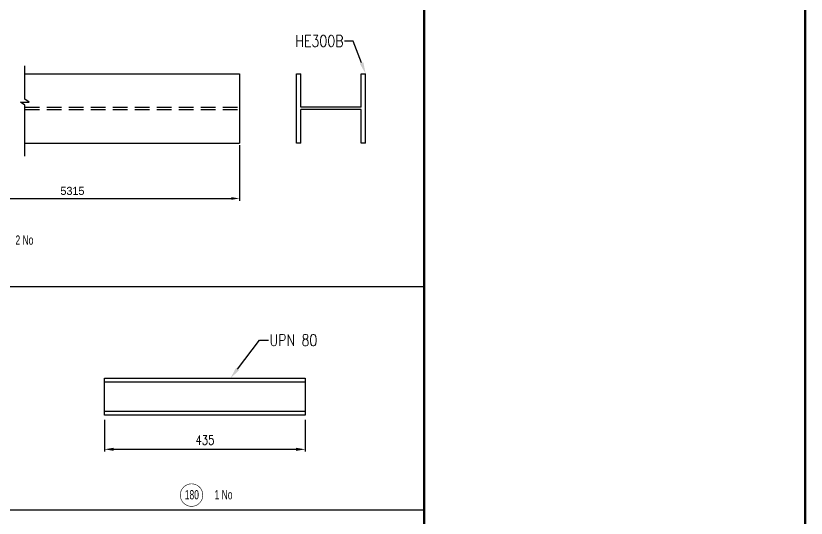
# Model space of a CAD drawing. Header units: millimetres. Extents: x 0 to 16187, y -20471 to 6290.
# Drawn here: x 13634.7 to 13977.1, y 1718.7 to 1936.2 of the extents above; entities that cross this region are included whole.
import ezdxf
from ezdxf import colors
from ezdxf.entities.mleader import LeaderData, LeaderLine
from ezdxf.enums import TextEntityAlignment as Align
from ezdxf.math import Vec2, Vec3

# ---------------------------------------------------------------- set-up
doc = ezdxf.new("R2010")
doc.units = ezdxf.units.MM
doc.header["$PDSIZE"] = -1
doc.linetypes.add('DASHED2', pattern=[9.525, 6.35, -3.175])
doc.layers.add('BORDER1', color=3, linetype='Continuous')
doc.layers.add('BORDER2', color=7, linetype='Continuous')
doc.styles.add('ROMANC', font='ROMANC', dxfattribs={"height": 5})
doc.styles.add('ROMANS', font='ROMANS.shx', dxfattribs={"width": 0.8})
doc.styles.add('ROMANT', font='ROMANT', dxfattribs={"height": 4})
doc.styles.add('SLDTEXTSTYLE2', font='TXT', dxfattribs={"width": 0.686449})
doc.dimstyles.new('AM_ISO', dxfattribs={"dimtxt": 3.5, "dimasz": 3.5, "dimexe": 1, "dimexo": 1, "dimgap": 1.5, "dimtad": 1, "dimdsep": 46, "dimtxsty": 'Standard', "dimcen": 0, "dimclrd": 1, "dimclre": 1, "dimclrt": 1, "dimadec": 0, "dimazin": 2, "dimtp": 0.1, "dimtm": 0.1, "dimtfac": 0.71, "dimtdec": 3, "dimtmove": 0, "dimatfit": 3, "dimfxl": 1, "dimlwd": -1, "dimlwe": -1, "dimarcsym": 1})
doc.dimstyles.new('ISO-25', dxfattribs={"dimtxt": 2.5, "dimasz": 2.5, "dimexe": 1.25, "dimexo": 0.625, "dimtad": 1, "dimtxsty": 'Standard', "dimcen": 2.5, "dimadec": 0, "dimazin": 0, "dimtfac": 1, "dimtmove": 0, "dimatfit": 3, "dimfxl": 1, "dimarcsym": 0})

# ---------------------------------------------------------------- blocks, each defined once
blk = doc.blocks.new('A$7E921A1473147')
at = {"color": 6, "ltscale": 0.2}
for p, q in [((0, 300), (300, 300)), ((0, 281), (0, 300)), ((0, 281), (144.5, 281)), ((144.5, 19), (144.5, 281)), ((155.5, 19), (155.5, 281)), ((155.5, 281), (300, 281)), ((300, 300), (300, 281)), ((0, 19), (144.5, 19)), ((0, 0), (0, 19)), ((0, 0), (300, 0)), ((155.5, 19), (300, 19)), ((300, 19), (300, 0))]:
    blk.add_line(p, q, dxfattribs=at)
blk = doc.blocks.new('*D1851')
at = {"color": 1, "linetype": 'ByBlock'}
for p, q in [((13586.91, 1880.12), (13586.91, 1856.13)), ((13731.64, 1880.12), (13731.64, 1856.13)), ((13590.41, 1857.13), (13728.14, 1857.13))]:
    blk.add_line(p, q, dxfattribs=at)
at = {"color": 1}
for points in [[(13590.41, 1857.71), (13590.41, 1856.54), (13586.91, 1857.13)], [(13728.14, 1856.54), (13728.14, 1857.71), (13731.64, 1857.13)]]:
    blk.add_solid(points, dxfattribs=at)
at = {"layer": 'Defpoints', "color": 0}
for p in [(13586.91, 1881.12), (13731.64, 1881.12), (13731.64, 1857.13)]:
    blk.add_point(p, dxfattribs=at)
at = {"color": 1, "insert": (13659.28, 1860.38), "char_height": 3.5, "attachment_point": 5}
blk.add_mtext('5315', dxfattribs=at)
blk = doc.blocks.new('*U609')
at = {"layer": 'BORDER1', "color": 154, "true_color": 0x1859a9, "const_width": 1}
blk.add_lwpolyline([(1.81, 811), (1144, 811), (1144, 0), (0, 0), (0, 811)], close=True, dxfattribs=at)
blk.add_lwpolyline([(979, 0), (979, 811)], dxfattribs=at)
at = {"layer": 'BORDER2', "flags": 8}
for tag, height, style, p in [('REV-A', 3.24, 'ROMANS', (986.93, 140.25)), ('RE-A', 8.06, 'ROMANT', (1084.63, 7.17))]:
    blk.add_attdef(tag, text='', height=height, dxfattribs=dict(at, style=style)).set_placement(p, align=Align.CENTER)
at = {"layer": 'BORDER2', "style": 'ROMANS', "width": 3.830216}
blk.add_attdef('DATE-A', text='', height=3.24, dxfattribs=at).set_placement((995.51, 140.25), (1008.51, 140.25), align=Align.FIT)
at = {"layer": 'BORDER2'}
for tag, height, style, p in [('DRN-A', 3.24, 'ROMANS', (1018.38, 140.25)), ('CHD-A', 3.24, 'ROMANS', (1032.35, 140.25)), ('APD-A', 3.24, 'ROMANS', (1046.64, 140.25)), ('CONS_CONT_VEND', 4.2, 'ROMANC', (1061.39, 72.83))]:
    blk.add_attdef(tag, text='', height=height, dxfattribs=dict(at, style=style)).set_placement(p, align=Align.CENTER)
at = {"layer": 'BORDER2', "style": 'ROMANS', "width": 0.8}
for tag, p, height in [('1:X', (997.23, 122.55), 3.5), ('LOC', (1042.74, 122.55), 3.5), ('PROJ_NO', (1118.64, 122.55), 3.5), ('CONS_DRG_NO', (1011, 63), 3)]:
    blk.add_attdef(tag, p, '', height=height, dxfattribs=at)
at = {"layer": 'BORDER2', "lineweight": 30, "width": 0.8, "flags": 104}
blk.add_attdef('COMMENTS-A', text='', height=2.2, dxfattribs=at).set_placement((1055.21, 142.07), align=Align.MIDDLE_LEFT)
at = {"layer": 'BORDER2', "style": 'ROMANS', "width": 0.8}
for tag, p in [('PROJECT_TITLE_1', (1061.07, 55.35)), ('PROJECT_TITLE_2', (1061.07, 49.3))]:
    blk.add_attdef(tag, text='', height=3.5, dxfattribs=at).set_placement(p, align=Align.MIDDLE)
at = {"layer": 'BORDER2', "style": 'ROMANT', "width": 0.8}
for tag, p in [('DRG_TITLE_1', (1061.07, 36.31)), ('DRG_TITLE_2', (1061.07, 28.31)), ('DRG_TITLE_3', (1061.07, 20.31))]:
    blk.add_attdef(tag, text='', height=5, dxfattribs=at).set_placement(p, align=Align.CENTER)
at = {"layer": 'BORDER2', "style": 'ROMANT'}
for tag, p in [('AR', (995, 7.17)), ('PA', (1011.74, 7.17)), ('DC', (1028.45, 7.17)), ('TS', (1120.84, 7.17))]:
    blk.add_attdef(tag, p, '', height=8.06, dxfattribs=at)
for tag, p in [('SRNO', (1074.7, 7.17)), ('SH', (1115.8, 7.18))]:
    blk.add_attdef(tag, text='', height=8.06, dxfattribs=at).set_placement(p, align=Align.RIGHT)
at = {"layer": 'BORDER2', "style": 'ROMANS', "flags": 2}
blk.add_attdef('TB_VERSION', text='', height=2, dxfattribs=at).set_placement((1, -1), align=Align.TOP_LEFT)
blk = doc.blocks.new('*D5385')
at = {"color": 0, "lineweight": -2}
for p, q in [((13673.16, 1761.29), (13673.16, 1747.54)), ((13760.16, 1761.29), (13760.16, 1747.54)), ((13677.16, 1748.54), (13756.16, 1748.54))]:
    blk.add_line(p, q, dxfattribs=at)
at = {"color": 0}
for points in [[(13677.16, 1749.2), (13677.16, 1747.87), (13673.16, 1748.54)], [(13756.16, 1747.87), (13756.16, 1749.2), (13760.16, 1748.54)]]:
    blk.add_solid(points, dxfattribs=at)
at = {"layer": 'Defpoints', "color": 0}
for p in [(13673.16, 1763.29), (13760.16, 1763.29), (13760.16, 1748.54)]:
    blk.add_point(p, dxfattribs=at)
at = {"color": 0, "insert": (13716.66, 1752.54), "char_height": 4, "attachment_point": 5, "style": 'ROMANS'}
blk.add_mtext('435', dxfattribs=at)

msp = doc.modelspace()

# ---------------------------------------------------------------- linework, layer by layer
for p, q in [((13638.70166, 1900.02886), (13638.70166, 1914.46078)), ((13638.70166, 1911.11545), (13731.64226, 1911.11545)), ((13731.64226, 1911.11545), (13731.64226, 1881.11545)), ((13638.70166, 1897.46039), (13636.73413, 1898.77439)), ((13636.73413, 1898.77439), (13640.5696, 1898.77439)), ((13640.5696, 1898.77439), (13638.70166, 1900.02886)), ((13638.70166, 1875.44414), (13638.70166, 1897.46039)), ((13638.70166, 1881.11545), (13731.64226, 1881.11545)), ((13493.11131, 1819.02572), (13811.62266, 1819.02572)), ((13673.15923, 1777.6892), (13760.15923, 1777.6892)), ((13760.15923, 1764.8892), (13673.15923, 1764.8892)), ((13493.11131, 1722.40895), (13811.62266, 1722.40895))]:
    msp.add_line(p, q)
at = {"color": 2, "linetype": 'DASHED2'}
for p, q in [((13638.70166, 1896.66545), (13731.64226, 1896.66545)), ((13638.70166, 1895.56545), (13731.64226, 1895.56545))]:
    msp.add_line(p, q, dxfattribs=at)
msp.add_lwpolyline([(13673.15923, 1779.2892), (13760.15923, 1779.2892), (13760.15923, 1763.2892), (13673.15923, 1763.2892)], close=True)
at = {"color": 2}
msp.add_lwpolyline([(13715.74695, 1728.72486, 0.25, 0.25, 1), (13705.99695, 1728.72486, 0.25, 0.25, 1)], format="xyseb", close=True, dxfattribs=at)

# ---------------------------------------------------------------- block references
at = {"ltscale": 0.2, "xscale": 0.09999999999999995, "yscale": 0.09999999999999995, "zscale": 0.09999999999999995, "rotation": 90}
msp.add_blockref('A$7E921A1473147', (13786.28911, 1881.11545), dxfattribs=at)
at = {"layer": 'BORDER1'}
msp.add_blockref('*U609', (12832.62266, 1491.98256), dxfattribs=at)

# ---------------------------------------------------------------- texts
at = {"color": 2, "style": 'SLDTEXTSTYLE2', "width": 0.686449}
for s, p in [('2 No', (13638.47727, 1839.12427)), ('180', (13711.00513, 1728.87924)), ('1 No', (13724.73151, 1728.87924))]:
    msp.add_text(s, height=4, dxfattribs=at).set_placement(p, align=Align.MIDDLE_CENTER)

# ---------------------------------------------------------------- dimensions: what is measured, and where the dimension line sits
dim = msp.add_linear_dim(base=(13731.64226, 1857.12555), p1=(13586.9087, 1881.11545), p2=(13731.64226, 1881.11545), text='5315', dimstyle='AM_ISO', override={"dimtxt": 3.5, "dimtxsty": 'Standard'})
dim.commit()
dim.dimension.update_dxf_attribs({"geometry": '*D1851', "text_midpoint": (13659.27548, 1860.37555)})
at = {"color": 1}
dim = msp.add_linear_dim(base=(13760.15923, 1748.53603), p1=(13673.15923, 1763.2892), p2=(13760.15923, 1763.2892), dimstyle='ISO-25', override={"dimtxt": 4, "dimasz": 4, "dimexe": 1, "dimexo": 2, "dimgap": 2, "dimlfac": 5, "dimtxsty": 'ROMANS', "dimtix": 1}, dxfattribs=at)
dim.commit()
dim.dimension.update_dxf_attribs({"geometry": '*D5385', "text_midpoint": (13716.65923, 1748.53603), "dimtype": 160})

# ---------------------------------------------------------------- leaders
ml = msp.add_multileader_mtext('Standard', dxfattribs=at)
ml.set_content('HE300B', color=1, style='ROMANS')
ml.set_leader_properties()
ml.build(insert=Vec2(0, 0))
ml.multileader.update_dxf_attribs({"dogleg_length": 3.84358, "arrow_head_size": 5})
ctx = ml.context
ctx.base_point, ctx.char_height, ctx.arrow_head_size, ctx.landing_gap_size, ctx.plane_origin = Vec3(13754.426, 1925.26682), 5, 5, 0.4, Vec3(65358.71428, -25564.12631)
ctx.text_align_type = 2
notes = []
notes.append((ctx, [(0, (1, 1, 0), (13780.94958, 1925.26682), (-1, 0), 3.84358, [(0, [(13786.28911, 1911.11545)], 0, [])])]))
ctx.mtext.insert, ctx.mtext.width, ctx.mtext.alignment = Vec3(13776.706, 1927.76682), 144.3262905, 3
ml = msp.add_multileader_mtext('Standard', dxfattribs=at)
ml.set_content('UPN 80', color=1, style='ROMANS')
ml.set_leader_properties()
ml.build(insert=Vec2(0, 0))
ml.multileader.update_dxf_attribs({"dogleg_length": 3.84358, "arrow_head_size": 5})
ctx = ml.context
ctx.base_point, ctx.char_height, ctx.arrow_head_size, ctx.landing_gap_size, ctx.plane_origin = Vec3(13744.21503, 1795.80181), 5, 5, 0.4, Vec3(65074.89293, -25690.95257)
notes.append((ctx, [(0, (1, 1, 0), (13740.37146, 1795.80181), (1, 0), 3.84358, [(0, [(13727.7392, 1779.2892)], 0, [])])]))
ctx.mtext.insert, ctx.mtext.width = Vec3(13744.61503, 1798.30181), 144.3262905
for ctx, leaders in notes:
    for number, flags, end, landing, length, lines in leaders:
        leader = LeaderData()
        leader.index, (leader.has_last_leader_line, leader.has_dogleg_vector, leader.attachment_direction) = number, flags
        leader.last_leader_point, leader.dogleg_vector, leader.dogleg_length = Vec3(end), Vec3(landing), length
        for number, points, colour, breaks in lines:
            line = LeaderLine()
            line.index, line.vertices, line.color, line.breaks = number, Vec3.list(points), colors.encode_raw_color(colour), breaks
            leader.lines.append(line)
        ctx.leaders.append(leader)

doc.saveas('drawing.dxf')
